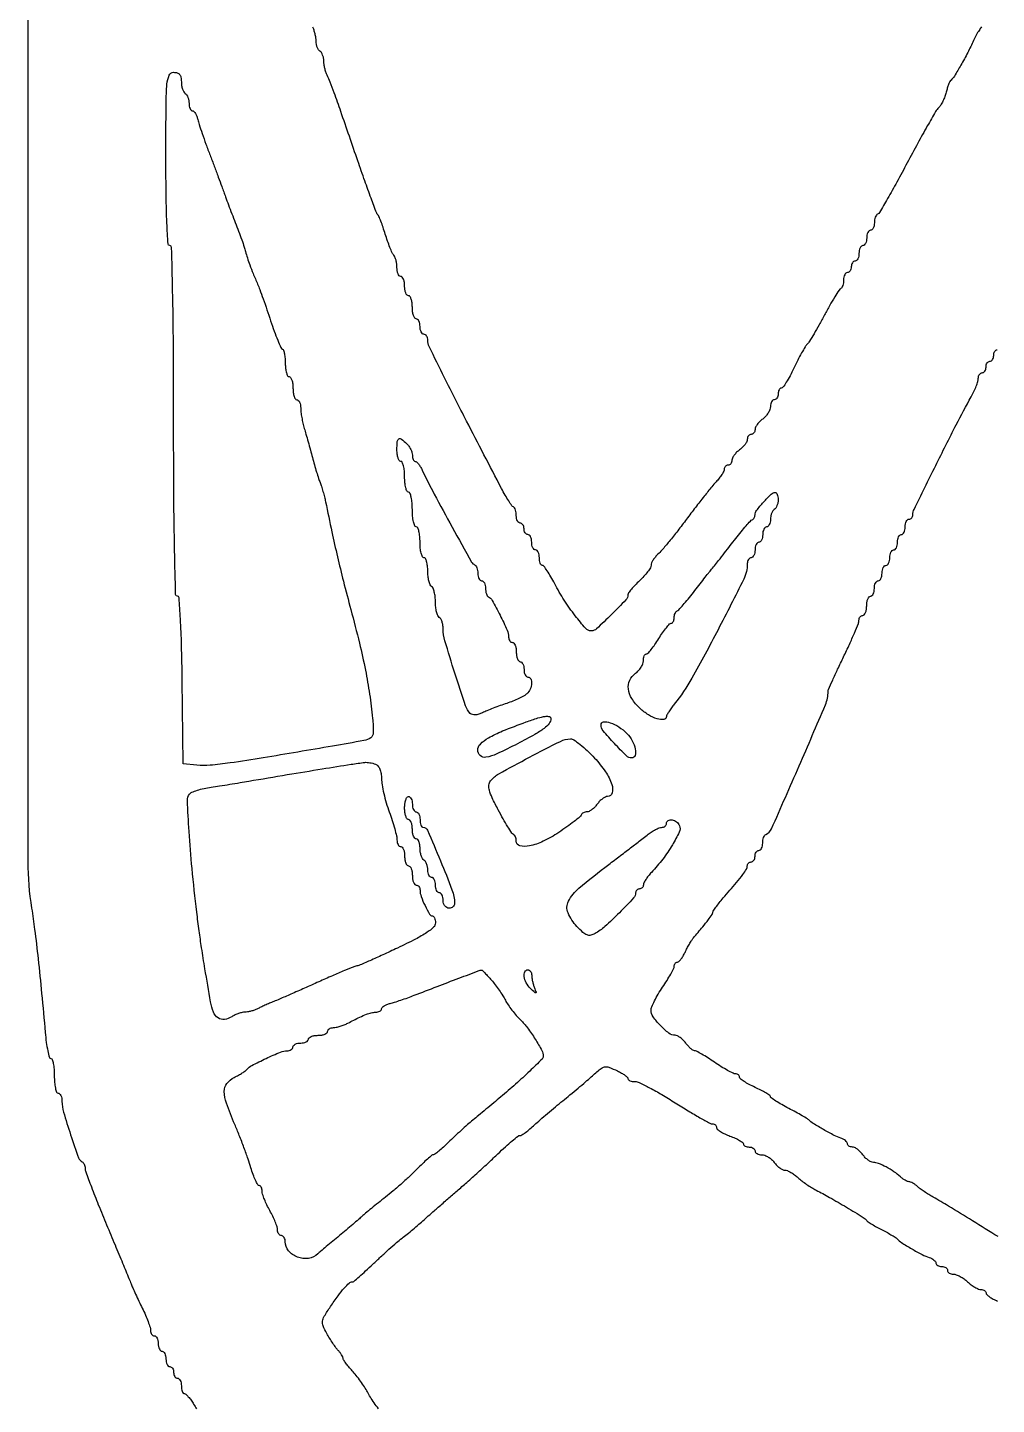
# Model space of a CAD drawing. Extents: x 57 to 443, y 375 to 2700.
# Drawn here: x 57.1 to 308.7, y 643.2 to 1000.6 of the extents above; entities that cross this region are included whole.
import ezdxf

# ---------------------------------------------------------------- set-up
doc = ezdxf.new("R2010")
doc.units = 0

msp = doc.modelspace()

# ---------------------------------------------------------------- linework, layer by layer
for points in [[(57.051506, 2308.440691, 0.000008), (57.077585, 1547.715496, 0.000005), (57.123212, 784.070736, 0.04049), (58.103163, 772, -0.009303), (58.906325, 766.435137, -0.00385), (59.794355, 758.881894, -0.003417), (60.719334, 749.889105, -0.002396), (61.643226, 739.75, 0.012241), (61.930484, 737.16238, 0.019836), (62.315195, 734.982813, 0.014674), (62.737455, 733.284702, 0.336316), (63.112847, 733, -0.323974), (63.458835, 732.749527, -0.030742), (63.739399, 731.678125, -0.030114), (63.935952, 730.224916, -0.018559), (64, 728.5, 0.020945), (64.072283, 726.775243, 0.033738), (64.29375, 725.321875, 0.036969), (64.611488, 724.267028, 0.31052), (65, 724, -0.200167), (65.382096, 723.84065, -0.085102), (65.70625, 723.377623, -0.06513), (65.926473, 722.69227, -0.045239), (66, 721.881271, 0.071463), (66.406148, 719.05411, 0.009237), (68.238283, 713.210903, 0.00499), (70.326289, 707.160292, 0.205642), (71.24806, 706.166667, -0.123835), (71.53612, 705.941397, -0.059728), (71.779118, 705.537284, -0.053838), (71.944167, 705.029896, -0.051777), (72, 704.492174, 0.088728), (72.167634, 703.554955, 0.0024), (73.639319, 699.630612, 0.004915), (75.442281, 695.028813, 0.00334), (77.580659, 689.825507, -0.000356), (79.774913, 684.57558, -0.000481), (81.750345, 679.826868, -0.000322), (83.402365, 675.837534, -0.005316), (83.938664, 674.5, 0.011887), (84.376418, 673.448459, 0.003251), (85.116876, 671.811303, 0.003285), (85.980936, 669.965502, 0.003417), (86.858005, 668.155499, -0.011704), (87.678073, 666.389119, -0.013663), (88.370789, 664.67433, -0.012676), (88.877275, 663.201631, -0.076623), (89, 662.405499, 0.069431), (89.074955, 661.868319, 0.085487), (89.29375, 661.412865, 0.100023), (89.618662, 661.108342, 0.139299), (90, 661, -0.191087), (90.381882, 660.848523, -0.088204), (90.70625, 660.4125, -0.068025), (90.926307, 659.765418, -0.048028), (91, 659, 0.048028), (91.073693, 658.234582, 0.068025), (91.29375, 657.5875, 0.088204), (91.618118, 657.151477, 0.191087), (92, 657, -0.191087), (92.381882, 656.848523, -0.088204), (92.70625, 656.4125, -0.068025), (92.926307, 655.765418, -0.048028), (93, 655, 0.048028), (93.073693, 654.234582, 0.068025), (93.29375, 653.5875, 0.088204), (93.618118, 653.151477, 0.191087), (94, 653, -0.148195), (94.381354, 652.884432, -0.098894), (94.70625, 652.559375, -0.082425), (94.925306, 652.073457, -0.064853), (95, 651.5, 0.064853), (95.074694, 650.926543, 0.082425), (95.29375, 650.440625, 0.098894), (95.618646, 650.115568, 0.148195), (96, 650, -0.191087), (96.381882, 649.848523, -0.088204), (96.70625, 649.4125, -0.068025), (96.926307, 648.765418, -0.048028), (97, 648, 0.037366), (97.057318, 647.234081, 0.056151), (97.230415, 646.5875, 0.0737), (97.483924, 646.145656, 0.229603), (97.784392, 646, -0.189059), (98.182309, 645.843963, -0.025852), (98.816454, 645.192187, -0.02675), (99.515719, 644.3032, -0.019661), (100.196305, 643.25, 0.011109), (100.952865, 642.034113, 0.007037)], [(304.850648, 1000.811897, 0.019999), (304.19523, 999.898438, 0.02311), (303.475172, 998.68672, 0.015777), (302.766186, 997.25, -0.012494), (301.239808, 994.105037, -0.01067), (299.479075, 990.86804, -0.00801), (297.799085, 988.03683, -0.08048), (296.903972, 987, 0.107529), (296.634316, 986.651513, 0.017349), (296.290482, 985.859604, 0.018472), (295.947121, 984.882689, 0.015297), (295.652471, 983.819927, -0.029894), (295.305572, 982.697043, -0.024217), (294.805408, 981.539397, -0.024853), (294.237603, 980.514573, -0.056334), (293.689307, 979.819927, 0.062901), (292.914837, 978.811884, 0.002917), (290.753701, 975.068979, 0.004797), (288.251213, 970.576208, 0.003421), (285.532087, 965.5, -0.003745), (282.845961, 960.49319, -0.005822), (280.447482, 956.220833, -0.002057), (278.330976, 952.586138, -0.167061), (277.841279, 952.166667, 0.15456), (277.518265, 951.903347, 0.055647), (277.247126, 951.368229, 0.048603), (277.062125, 950.674689, 0.04091), (277, 949.916667, -0.050201), (276.926177, 949.183242, -0.070178), (276.70625, 948.563021, -0.090315), (276.38175, 948.145793, -0.184457), (276, 948, 0.191087), (275.618118, 947.848523, 0.088204), (275.29375, 947.4125, 0.068025), (275.073693, 946.765418, 0.048028), (275, 946, -0.048028), (274.926307, 945.234582, -0.068025), (274.70625, 944.5875, -0.088204), (274.381882, 944.151477, -0.191087), (274, 944, 0.191087), (273.618118, 943.848523, 0.088204), (273.29375, 943.4125, 0.068025), (273.073693, 942.765418, 0.048028), (273, 942, -0.048028), (272.926307, 941.234582, -0.068025), (272.70625, 940.5875, -0.088204), (272.381882, 940.151477, -0.191087), (272, 940, 0.148195), (271.618646, 939.884432, 0.098894), (271.29375, 939.559375, 0.082425), (271.074694, 939.073457, 0.064853), (271, 938.5, -0.064853), (270.925306, 937.926543, -0.082425), (270.70625, 937.440625, -0.098894), (270.381354, 937.115568, -0.148195), (270, 937, 0.184457), (269.61825, 936.854207, 0.090315), (269.29375, 936.436979, 0.070178), (269.073823, 935.816758, 0.050201), (269, 935.083333, -0.03682), (268.944099, 934.325248, -0.044507), (268.777207, 933.631771, -0.050404), (268.533235, 933.093919, -0.158852), (268.241556, 932.833333, 0.147293), (267.81942, 932.473007, 0.005513), (266.69886, 930.688542, 0.009556), (265.423484, 928.514732, 0.006532), (264.054874, 926, -0.005501), (262.664306, 923.432326, -0.006981), (261.321331, 921.093883, -0.005608), (260.149212, 919.16696, -0.05573), (259.563318, 918.425986, 0.059423), (259.015216, 917.722219, 0.008603), (258.101199, 916.147018, 0.009647), (257.083902, 914.236452, 0.008122), (256.079063, 912.175986, -0.012286), (255.091271, 910.192566, -0.018514), (254.125738, 908.520446, -0.013675), (253.261205, 907.223721, -0.243503), (252.829063, 907, 0.175601), (252.51269, 906.885354, 0.092907), (252.243537, 906.559375, 0.073101), (252.061359, 906.073871, 0.053309), (252, 905.5, -0.064853), (251.925306, 904.926543, -0.082425), (251.70625, 904.440625, -0.098894), (251.381354, 904.115568, -0.148195), (251, 904, 0.173062), (250.618433, 903.863853, 0.093597), (250.29375, 903.477348, 0.073949), (250.074067, 902.901422, 0.054248), (250, 902.220759, -0.091287), (249.855253, 901.434551, -0.047927), (249.4125, 900.540724, -0.045499), (248.765149, 899.683198, -0.052224), (248, 899, 0.038332), (247.234732, 898.353917, 0.039803), (246.5875, 897.606151, 0.043072), (246.139145, 896.871239, 0.115942), (246, 896.279241, -0.07663), (245.924656, 895.790518, -0.089631), (245.70625, 895.375777, -0.10076), (245.381366, 895.098521, -0.127083), (245, 895, 0.127083), (244.618634, 894.901479, 0.10076), (244.29375, 894.624223, 0.089631), (244.075344, 894.209482, 0.07663), (244, 893.720759, -0.115942), (243.860855, 893.128761, -0.043072), (243.4125, 892.393849, -0.039803), (242.765268, 891.646083, -0.038332), (242, 891, 0.038332), (241.234732, 890.353917, 0.039803), (240.5875, 889.606151, 0.043072), (240.139145, 888.871239, 0.115942), (240, 888.279241, -0.07663), (239.924656, 887.790518, -0.089631), (239.70625, 887.375777, -0.10076), (239.381366, 887.098521, -0.127083), (239, 887, 0.103303), (238.618421, 886.920313, 0.09885), (238.29375, 886.693967, 0.096885), (238.076187, 886.355848, 0.094931), (238, 885.958187, -0.1177), (237.870955, 885.417584, -0.025188), (237.388919, 884.573751, -0.02501), (236.716059, 883.63002, -0.02155), (235.919723, 882.708187, 0.017893), (234.780863, 881.409172, 0.00336), (232.799609, 878.94553, 0.003591), (230.52354, 876.033296, 0.003281), (228.219297, 873, -0.004579), (225.935598, 870.009898, -0.005425), (223.721442, 867.228044, -0.004757), (221.806981, 864.920764, -0.034154), (220.799574, 863.882705, 0.03421), (220.110928, 863.172945, 0.03464), (219.528625, 862.378738, 0.036834), (219.123462, 861.618708, 0.10441), (219, 861.033914, -0.136232), (218.820744, 860.388219, -0.024469), (218.11875, 859.34096, -0.024812), (217.148571, 858.163228, -0.020192), (216, 857, 0.013397), (214.850949, 855.867483, 0.018236), (213.88125, 854.782578, 0.015263), (213.149715, 853.844648, 0.159294), (213, 853.386642, -0.192845), (212.458415, 852.034663, -0.00788), (208.705964, 848.224634, -0.007982), (204.838358, 844.53917, -0.188518), (203.459157, 844, -0.213905), (202.0196, 844.645387, -0.017224), (199.299955, 847.917638, -0.022541), (196.4512, 851.959799, -0.022404), (193.971733, 856.25, 0.011643), (192.971402, 858.070165, 0.017484), (192.00768, 859.604687, 0.012522), (191.152949, 860.799967, 0.235455), (190.751717, 861, -0.236324), (190.463553, 861.144257, -0.07087), (190.220817, 861.5875, -0.054182), (190.054864, 862.23401, -0.035767), (190, 863, 0.048028), (189.926307, 863.765418, 0.068025), (189.70625, 864.4125, 0.088204), (189.381882, 864.848523, 0.191087), (189, 865, -0.191087), (188.618118, 865.151477, -0.088204), (188.29375, 865.5875, -0.068025), (188.073693, 866.234582, -0.048028), (188, 867, 0.048028), (187.926307, 867.765418, 0.068025), (187.70625, 868.4125, 0.088204), (187.381882, 868.848523, 0.191087), (187, 869, -0.148195), (186.618646, 869.115568, -0.098894), (186.29375, 869.440625, -0.082425), (186.074694, 869.926543, -0.064853), (186, 870.5, 0.064853), (185.925306, 871.073457, 0.082425), (185.70625, 871.559375, 0.098894), (185.381354, 871.884432, 0.148195), (185, 872, -0.184457), (184.61825, 872.145793, -0.090315), (184.29375, 872.563021, -0.070178), (184.073823, 873.183242, -0.050201), (184, 873.916667, 0.036404), (183.944732, 874.674758, 0.044078), (183.779688, 875.368229, 0.049842), (183.538485, 875.906393, 0.15923), (183.25, 876.166667, -0.136903), (182.850239, 876.496832, -0.009474), (182.029681, 877.723958, -0.012919), (181.10414, 879.251962, -0.009331), (180.148915, 881, -0.00106), (171.072472, 898.46253, -0.003791), (165.377139, 909.684759, -0.002111), (161.383392, 917.789807, -0.11389), (161, 919.451135, 0.062711), (160.92543, 920.043351, 0.080872), (160.70625, 920.545021, 0.098153), (160.381374, 920.880744, 0.152705), (160, 921, -0.191087), (159.618118, 921.151477, -0.088204), (159.29375, 921.5875, -0.068025), (159.073693, 922.234582, -0.048028), (159, 923, 0.048028), (158.926307, 923.765418, 0.068025), (158.70625, 924.4125, 0.088204), (158.381882, 924.848523, 0.191087), (158, 925, -0.254951), (157.615738, 925.209557, -0.06271), (157.29375, 925.88125, -0.048861), (157.072766, 926.850749, -0.031626), (157, 928, 0.031626), (156.927234, 929.149251, 0.048861), (156.70625, 930.11875, 0.06271), (156.384262, 930.790443, 0.254951), (156, 931, -0.226478), (155.617064, 931.182831, -0.074992), (155.29375, 931.734375, -0.057076), (155.073116, 932.542644, -0.038131), (155, 933.5, 0.038131), (154.926884, 934.457356, 0.057076), (154.70625, 935.265625, 0.074992), (154.382936, 935.817169, 0.226478), (154, 936, -0.213207), (153.61753, 936.170857, -0.080277), (153.29375, 936.675625, -0.061077), (153.073312, 937.419414, -0.041555), (153, 938.3, 0.032005), (152.939112, 939.25024, 0.030245), (152.757327, 940.203438, 0.031643), (152.491706, 941.026465, 0.085284), (152.17388, 941.55, -0.07218), (151.775015, 942.170028, -0.010651), (151.184487, 943.542813, -0.011826), (150.555469, 945.207444, -0.00992), (149.965817, 947, 0.007312), (149.396983, 948.760147, 0.010028), (148.830625, 950.325, 0.007104), (148.315387, 951.609315, 0.10789), (148.041936, 952, -0.116982), (147.735262, 952.455344, -0.001065), (146.291273, 956.31875, -0.003562), (144.667305, 960.789416, -0.002285), (142.84325, 966, 0.000233), (138.424507, 978.790635, 0.002837), (136.69954, 983.686151, 0.00734), (135.673329, 986.419752, 0.022204), (134.865956, 988.236431, -0.036134), (134.534016, 989.043117, -0.021925), (134.254375, 990.036935, -0.021914), (134.062556, 991.052802, -0.035716), (134, 991.927414, 0.046572), (133.925928, 992.720919, 0.046179), (133.70625, 993.489364, 0.050144), (133.383579, 994.123104, 0.111983), (133, 994.5, -0.111983), (132.616421, 994.876896, -0.050144), (132.29375, 995.510636, -0.046179), (132.074072, 996.279081, -0.046572), (132, 997.072586, 0.036181), (131.936629, 997.947198, 0.022174), (131.742309, 998.963065, 0.022182), (131.459015, 999.956855, 0.036452), (131.122756, 1000.763569, -0.031928)], [(309.137599, 686.736596, 0.000671), (302.490726, 690.857367, 0.002351), (296.259819, 694.668313, 0.008572), (292.253444, 697, -0.011999), (291.127099, 697.665901, -0.009955), (289.960579, 698.426563, -0.010085), (288.919314, 699.166657, -0.026569), (288.214258, 699.75, 0.028402), (287.631717, 700.228395, 0.029217), (287.00401, 700.632812, 0.030543), (286.421137, 700.916429, 0.098262), (286, 701, -0.098189), (285.578686, 701.083542, -0.030471), (284.995114, 701.367188, -0.029155), (284.366442, 701.771605, -0.028334), (283.78276, 702.25, 0.036522), (282.093004, 703.589349, 0.027075), (280.052029, 704.821334, 0.026482), (278.083717, 705.738358, 0.096054), (276.734328, 706, -0.115125), (276.137006, 706.139381, -0.043286), (275.397835, 706.5875, -0.04001), (274.647092, 707.234739, -0.03872), (274, 708, 0.038332), (273.353917, 708.765268, 0.039803), (272.606151, 709.4125, 0.043072), (271.871239, 709.860855, 0.115942), (271.279241, 710, -0.067289), (270.790254, 710.066106, -0.084097), (270.375777, 710.25949, -0.099567), (270.098599, 710.546504, -0.143341), (270, 710.883369, 0.161118), (269.874766, 711.261919, 0.061039), (269.485937, 711.670274, 0.052305), (268.919615, 712.044108, 0.042985), (268.25, 712.321721, -0.042996), (266.551931, 713.025763, -0.009778), (263.813272, 714.516696, -0.008518), (261.13886, 716.102158, -0.064367), (260, 717.02447, 0.069117), (259.616917, 717.328759, 0.003588), (258.251563, 718.12156, 0.005631), (256.605998, 719.036923, 0.004056), (254.75, 720.022753, -0.009287), (252.929581, 721.01424, -0.014257), (251.395313, 721.946087, -0.008634), (250.171054, 722.76862, -0.24523), (250, 723.096409, 0.249864), (249.833471, 723.408842, 0.012579), (248.825, 724.049899, 0.017711), (247.532866, 724.765322, 0.011653), (246, 725.5, -0.016465), (244.467552, 726.252694, -0.023993), (243.175, 727.023034, -0.021267), (242.205296, 727.727044, -0.228955), (242, 728.151874, 0.125329), (241.91763, 728.475328, 0.10078), (241.685739, 728.750863, 0.090213), (241.338867, 728.936049, 0.077766), (240.930175, 729, -0.115305), (240.294289, 729.148618, -0.011386), (238.893759, 729.88125, -0.01389), (237.248043, 730.851071, -0.010587), (235.5, 732, 0.008434), (233.767911, 733.149153, 0.011603), (232.171089, 734.11875, 0.008402), (230.816469, 734.868827, 0.122835), (230.290584, 735, -0.147724), (229.870702, 735.126821, -0.032792), (229.267485, 735.5875, -0.031353), (228.614186, 736.23438, -0.025787), (228, 737, 0.039628), (227.350538, 737.765245, 0.040482), (226.592798, 738.4125, 0.043766), (225.843602, 738.860091, 0.113243), (225.233786, 739, -0.166285), (223.615911, 739.553359, -0.037282), (221.42008, 741.53289, -0.037642), (219.536107, 743.827797, -0.154238), (219, 745.52437, -0.098906), (219.176735, 746.409079, -0.017736), (219.88125, 747.946014, -0.018534), (220.85148, 749.712171, -0.01581), (222, 751.5, 0.010587), (223.148929, 753.248043, 0.01389), (224.11875, 754.893759, 0.011386), (224.851382, 756.294289, 0.115305), (225, 756.930175, -0.076936), (225.063264, 757.338886, -0.08979), (225.246599, 757.685739, -0.100767), (225.519332, 757.917613, -0.126606), (225.839485, 758, 0.191973), (226.236749, 758.158364, 0.036444), (226.772006, 758.745417, 0.034191), (227.33101, 759.565908, 0.025552), (227.835174, 760.537591, -0.013305), (228.352844, 761.598031, -0.011413), (228.952205, 762.68591, -0.011562), (229.542121, 763.649138, -0.032051), (230.014226, 764.287591, 0.002866), (232.417507, 767.169622, 0.010489), (233.891211, 769.036063, 0.011114), (234.832899, 770.340861, 0.145048), (235.015973, 770.90301, -0.144209), (235.134478, 771.268931, -0.008129), (235.830375, 772.252213, -0.011936), (236.717412, 773.404581, -0.008429), (237.765973, 774.657715, 0.002493), (241.19232, 778.655145, 0.015635), (242.867694, 780.759576, 0.029091), (243.757738, 782.109411, 0.13195), (244, 783.011431, -0.100219), (244.076384, 783.38869, -0.098215), (244.29375, 783.709608, -0.097662), (244.618345, 783.924573, -0.09787), (245, 784, 0.148195), (245.381354, 784.115568, 0.098894), (245.70625, 784.440625, 0.082425), (245.925306, 784.926543, 0.064853), (246, 785.5, -0.064853), (246.074694, 786.073457, -0.082425), (246.29375, 786.559375, -0.098894), (246.618646, 786.884432, -0.148195), (247, 787, 0.184457), (247.38175, 787.145793, 0.090315), (247.70625, 787.563021, 0.070178), (247.926177, 788.183242, 0.050201), (248, 788.916667, -0.039039), (248.059278, 789.674718, -0.046757), (248.236008, 790.368229, -0.053314), (248.494734, 790.904524, -0.156637), (248.803431, 791.166667, 0.192561), (250.292838, 792.621744, 0.001381), (257.45644, 808.93261, 0.002307), (264.279139, 824.783763, 0.1008), (265, 828.323143, -0.103896), (265.100662, 828.80235, -0.001843), (266.175, 831.222466, -0.004537), (267.46708, 834.035724, -0.003), (269, 837.24493, 0.005543), (270.532324, 840.495293, 0.007739), (271.825, 843.437478, 0.005007), (272.842566, 845.923723, 0.0949), (273, 846.745725, -0.078228), (273.075427, 847.224868, -0.090445), (273.29375, 847.631557, -0.100781), (273.618622, 847.90344, -0.124627), (274, 848, 0.226478), (274.382936, 848.182831, 0.074992), (274.70625, 848.734375, 0.057076), (274.926884, 849.542644, 0.038131), (275, 850.5, -0.038131), (275.073116, 851.457356, -0.057076), (275.29375, 852.265625, -0.074992), (275.617064, 852.817169, -0.226478), (276, 853, 0.191087), (276.381882, 853.151477, 0.088204), (276.70625, 853.5875, 0.068025), (276.926307, 854.234582, 0.048028), (277, 855, -0.048028), (277.073693, 855.765418, -0.068025), (277.29375, 856.4125, -0.088204), (277.618118, 856.848523, -0.191087), (278, 857, 0.191087), (278.381882, 857.151477, 0.088204), (278.70625, 857.5875, 0.068025), (278.926307, 858.234582, 0.048028), (279, 859, -0.048028), (279.073693, 859.765418, -0.068025), (279.29375, 860.4125, -0.088204), (279.618118, 860.848523, -0.191087), (280, 861, 0.191087), (280.381882, 861.151477, 0.088204), (280.70625, 861.5875, 0.068025), (280.926307, 862.234582, 0.048028), (281, 863, -0.048028), (281.073693, 863.765418, -0.068025), (281.29375, 864.4125, -0.088204), (281.618118, 864.848523, -0.191087), (282, 865, 0.191087), (282.381882, 865.151477, 0.088204), (282.70625, 865.5875, 0.068025), (282.926307, 866.234582, 0.048028), (283, 867, -0.048028), (283.073693, 867.765418, -0.068025), (283.29375, 868.4125, -0.088204), (283.618118, 868.848523, -0.191087), (284, 869, 0.191087), (284.381882, 869.151477, 0.088204), (284.70625, 869.5875, 0.068025), (284.926307, 870.234582, 0.048028), (285, 871, -0.048028), (285.073693, 871.765418, -0.068025), (285.29375, 872.4125, -0.088204), (285.618118, 872.848523, -0.191087), (286, 873, 0.113808), (286.38146, 873.087965, 0.100306), (286.70625, 873.336528, 0.093892), (286.924195, 873.708164, 0.086001), (287, 874.145628, -0.114635), (287.324235, 875.541251, -0.000749), (292.930078, 886.911758, -0.00335), (298.258991, 897.500786, -0.009527), (302.160547, 904.780416, 0.017219), (302.864657, 906.144134, 0.01818), (303.459661, 907.528901, 0.018125), (303.88397, 908.754763, 0.074381), (304, 909.530416, -0.06626), (304.074775, 910.092197, -0.083403), (304.29375, 910.56831, -0.099304), (304.618654, 910.886745, -0.145357), (305, 911, 0.148195), (305.381354, 911.115568, 0.098894), (305.70625, 911.440625, 0.082425), (305.925306, 911.926543, 0.064853), (306, 912.5, -0.064853), (306.074694, 913.073457, -0.082425), (306.29375, 913.559375, -0.098894), (306.618646, 913.884432, -0.148195), (307, 914, 0.148195), (307.381354, 914.115568, 0.098894), (307.70625, 914.440625, 0.082425), (307.925306, 914.926543, 0.064853), (308, 915.5, -0.056395), (308.064921, 916.073759, -0.075828), (308.257031, 916.559375, -0.095027), (308.54119, 916.884962, -0.167478), (308.875, 917, 0.234476)], [(148.194704, 642.065995, -0.010395), (147.10563, 643.572058, -0.010427), (146.092272, 645.103904, -0.018549), (145.332409, 646.411287, 0.021294), (144.566557, 647.712492, 0.012033), (143.534981, 649.224817, 0.011996), (142.419309, 650.702587, 0.019254), (141.390915, 651.901069, -0.012345), (140.475177, 652.938902, -0.016641), (139.702331, 653.924463, -0.013707), (139.117989, 654.770723, -0.145236), (139, 655.168353, 0.111677), (138.920465, 655.520007, 0.026854), (138.632812, 656.04836, 0.026252), (138.228465, 656.633418, 0.023385), (137.75, 657.196886, -0.029967), (137.154464, 657.917217, -0.009879), (136.365789, 659.042834, -0.009799), (135.538302, 660.328688, -0.010954), (134.793112, 661.599624, -0.02699), (133.830979, 663.56905, -0.134532), (133.669342, 664.777111, -0.102879), (134.122201, 666.059426, -0.012577), (135.73749, 668.58131, -0.009527), (137.71755, 671.391056, -0.022733), (139.319142, 673.378122, -0.02615), (140.602251, 674.68521, -0.187752), (141.411012, 675, 0.175575), (141.767774, 675.129261, 0.003808), (143.202653, 676.344797, 0.008251), (144.865232, 677.823547, 0.005419), (146.732441, 679.578033, -0.005112), (148.764784, 681.490031, -0.004465), (150.928957, 683.449284, -0.004493), (152.916945, 685.185256, -0.013288), (154.323583, 686.328033, 0.006757), (155.612496, 687.347514, 0.003706), (157.164808, 688.629039, 0.003693), (158.721726, 689.953587, 0.005888), (160.030804, 691.111248, -0.003353), (161.520421, 692.442086, -0.001086), (163.741805, 694.391512, -0.001083), (166.220812, 696.548061, -0.001217), (168.614638, 698.611248, 0.004384), (171.153909, 700.827977, 0.002761), (174.08249, 703.459242, 0.002772), (176.934326, 706.079158, 0.005083), (179.224072, 708.25, -0.00785), (181.165152, 710.069997, -0.011486), (182.934326, 711.604687, -0.007055), (184.45009, 712.824078, -0.167375), (184.9609, 713, 0.14368), (185.434474, 713.138954, 0.014589), (186.412167, 713.807812, 0.017304), (187.548716, 714.696774, 0.012958), (188.739236, 715.75, -0.007445), (190.177198, 717.050671, -0.003332), (192.105016, 718.720313, -0.003298), (194.167128, 720.458952, -0.004472), (196.053608, 722, 0.003275), (197.946653, 723.538871, 0.002396), (200.028824, 725.271077, 0.002421), (201.985545, 726.931073, 0.005355), (203.458616, 728.220687, -0.010114), (205.822897, 730.25109, -0.11784), (206.909459, 730.782332, -0.146469), (208.026913, 730.70317, -0.018298), (210.292833, 729.75, -0.021283), (211.32426, 729.216517, -0.02945), (212.196041, 728.646875, -0.029465), (212.832551, 728.114466, -0.203987), (212.992198, 727.75, 0.218941), (213.12787, 727.462919, 0.076611), (213.527769, 727.220312, 0.058537), (214.112966, 727.054918, 0.039647), (214.804464, 727, -0.112446), (215.913433, 726.747409, -0.008914), (218.625381, 725.384375, -0.011735), (221.82594, 723.606597, -0.008717), (225.277916, 721.5, 0.004991), (228.674124, 719.392535, 0.007349), (231.701937, 717.615625, 0.00384), (234.286348, 716.175683, 0.12582), (234.973452, 716, -0.089926), (235.365372, 715.928938, -0.095329), (235.698452, 715.725264, -0.099766), (235.921305, 715.421544, -0.108964), (236, 715.064728, 0.223653), (236.206288, 714.626618, 0.032342), (237.028125, 714.032417, 0.031492), (238.15938, 713.416785, 0.022114), (239.5, 712.86384, -0.018895), (240.840856, 712.320867, -0.027614), (241.971875, 711.735259, -0.026408), (242.808181, 711.180403, -0.237366), (243, 710.799112, 0.181234), (243.114313, 710.494097, 0.09129), (243.440625, 710.234739, 0.071236), (243.926055, 710.059046, 0.051303), (244.5, 710, -0.064853), (245.073457, 709.925306, -0.082425), (245.559375, 709.70625, -0.098894), (245.884432, 709.381354, -0.148195), (246, 709, 0.173062), (246.136147, 708.618433, 0.093597), (246.522652, 708.29375, 0.073949), (247.098578, 708.074067, 0.054248), (247.779241, 708, -0.091287), (248.565449, 707.855253, -0.047927), (249.459276, 707.4125, -0.045499), (250.316802, 706.765149, -0.052224), (251, 706, 0.039525), (251.649192, 705.234753, 0.040429), (252.406132, 704.5875, 0.043713), (253.154182, 704.13985, 0.113455), (253.762573, 704, -0.098749), (254.41045, 703.870785, -0.030886), (255.304123, 703.433044, -0.029513), (256.265109, 702.808598, -0.028704), (257.155307, 702.069937, 0.022972), (258.138879, 701.234587, 0.013245), (259.392904, 700.317058, 0.013217), (260.70342, 699.460802, 0.021515), (261.863493, 698.812992, -0.012453), (265.369377, 696.937736, -0.005997), (269.771502, 694.369886, -0.002603), (274.128146, 691.727113, -0.092988), (275, 690.937545, 0.084841), (275.371285, 690.590214, 0.008877), (276.38125, 689.949893, 0.010801), (277.623128, 689.229426, 0.008455), (279, 688.5, -0.007456), (280.3769, 687.77408, -0.009601), (281.61875, 687.064211, -0.007696), (282.632749, 686.437091, -0.078982), (283, 686.110468, 0.080582), (284.034062, 685.196671, 0.009249), (286.699855, 683.582654, 0.01138), (289.44552, 682.071389, 0.043353), (291.25, 681.321721, -0.042985), (291.919615, 681.044108, -0.052305), (292.485937, 680.670274, -0.061039), (292.874766, 680.261919, -0.161118), (293, 679.883369, 0.166062), (293.115096, 679.54638, 0.095369), (293.440625, 679.25949, 0.076307), (293.926261, 679.065572, 0.056959), (294.5, 679, -0.064853), (295.073457, 678.925306, -0.082425), (295.559375, 678.70625, -0.098894), (295.884432, 678.381354, -0.148195), (296, 678, 0.152058), (296.118726, 677.618629, 0.098266), (296.452908, 677.29375, 0.081094), (296.952305, 677.074587, 0.063011), (297.541813, 677, -0.091681), (298.282083, 676.863113, -0.032799), (299.261326, 676.4125, -0.031223), (300.29515, 675.76539, -0.032092), (301.230375, 675, 0.027562), (302.148584, 674.234554, 0.028874), (303.131751, 673.5875, 0.030131), (304.04033, 673.132703, 0.101307), (304.688561, 673, -0.065194), (305.18992, 672.93435, -0.082665), (305.614765, 672.741888, -0.098999), (305.898952, 672.456406, -0.147499), (306, 672.12132, 0.208074), (306.180943, 671.70534, 0.033695), (306.88125, 671.135727, 0.032352), (307.851056, 670.540069, 0.023358), (309, 670, -0.023358)]]:
    msp.add_lwpolyline(points, format="xyb")
for points in [[(97, 986.559017, 0.037634), (97.073842, 985.57934, 0.041396), (97.29375, 984.653525, 0.045439), (97.615492, 983.906663, 0.130646), (98, 983.5, -0.111412), (98.383556, 983.123976, -0.050262), (98.70625, 982.49335, -0.046318), (98.925923, 981.729296, -0.046881), (99, 980.940983, 0.043568), (99.064869, 980.197944, 0.063324), (99.259505, 979.570164, 0.083021), (99.545734, 979.145237, 0.205927), (99.883423, 979, -0.200161), (100.257844, 978.843855, -0.057283), (100.654616, 978.339062, -0.047931), (101.011451, 977.61139, -0.035236), (101.26821, 976.75, 0.023989), (101.618618, 975.47003, 0.004219), (102.411989, 973.104688, 0.004565), (103.391906, 970.344962, 0.004089), (104.457883, 967.5, -0.001209), (105.549575, 964.636712, -0.00128), (106.606775, 961.821875, -0.00122), (107.505463, 959.392252, -0.005848), (107.998184, 958, 0.006182), (108.466107, 956.680626, 0.001706), (109.234188, 954.61875, 0.001723), (110.120281, 952.289059, 0.001802), (111.009444, 950, -0.004053), (111.872699, 947.747652, -0.004315), (112.681041, 945.528125, -0.00411), (113.34418, 943.607232, -0.019911), (113.667823, 942.5, 0.016069), (114.14296, 940.82687, 0.01144), (114.777656, 938.984165, 0.009123), (115.636882, 936.787375, 0.004382), (116.814852, 934, -0.013634), (117.375229, 932.602442, -0.003019), (118.25478, 930.178125, -0.003136), (119.236973, 927.363283, -0.003017), (120.196708, 924.5, 0.007727), (121.132338, 921.793503, 0.011503), (122.04155, 919.458333, 0.006708), (122.867731, 917.545527, 0.185173), (123.24806, 917.166667, -0.213477), (123.540844, 916.8414, -0.028597), (123.779118, 915.927604, -0.028929), (123.945178, 914.749645, -0.020555), (124, 913.416667, 0.027697), (124.072573, 912.10753, 0.043521), (124.29375, 911.003646, 0.053908), (124.614548, 910.228607, 0.274241), (125, 910, -0.254951), (125.384262, 909.790443, -0.06271), (125.70625, 909.11875, -0.048861), (125.927234, 908.149251, -0.031626), (126, 907, 0.031626), (126.072766, 905.850749, 0.048861), (126.29375, 904.88125, 0.06271), (126.615738, 904.209557, 0.254951), (127, 904, -0.204612), (127.382214, 903.836754, -0.083503), (127.70625, 903.359918, -0.063734), (127.926549, 902.655135, -0.043943), (128, 901.820998, 0.030744), (128.064671, 900.770227, 0.013201), (128.273845, 899.379972, 0.013004), (128.575244, 897.90633, 0.016744), (128.932239, 896.570998, -0.003923), (129.372517, 895.078594, -0.001685), (129.93777, 893.080231, -0.001667), (130.525587, 890.947595, -0.002201), (131.046222, 889, 0.00523), (131.558138, 887.130471, 0.004927), (132.118969, 885.234375, 0.004904), (132.648935, 883.564086, 0.017016), (133.038658, 882.5, -0.018733), (133.39282, 881.522632, -0.008252), (133.790927, 880.20625, -0.008154), (134.167678, 878.794943, -0.010847), (134.461155, 877.5, 0.00267), (136.098507, 869.684548, 0.004669), (137.549529, 863.231857, 0.004777), (139.097086, 856.910263, 0.002963), (141.028893, 849.516556, -0.005404), (143.261822, 840.796486, -0.010661), (144.81212, 833.816302, -0.012554), (145.893011, 827.598767, -0.012296), (146.669061, 821.291674, -0.023045), (146.862521, 817.557105, -0.24752), (146.18572, 816.255858, -0.106441), (144.431763, 815.527049, -0.002927), (136.25, 814.07302, -0.000938), (118.288048, 811.023915, -0.006889), (109.680163, 809.700954, -0.014039), (104.473558, 809.122504, -0.045486), (101, 809.151477), (97.5, 809.5), (97.230498, 831.25, 0.003463), (97.055915, 840.286817, 0.007791), (96.769292, 847.135631, 0.002915), (96.42416, 852.58597, 0.394125), (95.980498, 853, -0.407005), (95.518919, 853.450327, -0.000782), (95.255387, 864.851252, -0.00386), (95.059483, 879.019128, -0.001527), (95, 898.5, 0.001488), (94.941068, 918.299251, 0.004005), (94.744505, 932.375, 0.000881), (94.479619, 943.532457, 0.406765), (94, 944, -0.397494), (93.538299, 944.435923, -0.003252), (93.261111, 949.875, -0.007936), (93.060906, 956.887134, -0.003168), (93, 966.5, -0.001341), (93.038825, 980.976318, -0.020826), (93.272222, 985.9375, -0.077538), (93.841717, 988.230649, -0.301849), (95, 989, -0.075243), (95.92932, 988.859354, -0.147038), (96.545164, 988.444877, -0.125037), (96.891489, 987.704714, -0.04725)], [(155.571429, 892.571429, -0.047729), (156.118196, 891.908967, -0.03757), (156.580357, 891.100893, -0.038733), (156.897163, 890.27675, -0.072518), (157, 889.571429, 0.045734), (157.055183, 888.969381, 0.065235), (157.220313, 888.459315, 0.084744), (157.463416, 888.113305, 0.19721), (157.75, 887.992198, -0.187145), (158.106637, 887.849582, -0.035591), (158.591744, 887.328042, -0.033594), (159.100648, 886.60132, -0.025328), (159.562322, 885.742198, 0.011448), (162.687138, 879.519122, 0.004314), (167.332072, 870.953168, 0.000862), (172.395494, 861.841824, 0.172259), (173.164238, 861.166667, -0.154873), (173.485165, 860.903511, -0.055313), (173.754495, 860.368229, -0.048336), (173.93829, 859.674694, -0.040637), (174, 858.916667, 0.050201), (174.073823, 858.183242, 0.070178), (174.29375, 857.563021, 0.090315), (174.61825, 857.145793, 0.184457), (175, 857, -0.184457), (175.38175, 856.854207, -0.090315), (175.70625, 856.436979, -0.070178), (175.926177, 855.816758, -0.050201), (176, 855.083333, 0.036404), (176.055268, 854.325242, 0.044078), (176.220313, 853.631771, 0.049842), (176.461515, 853.093607, 0.15923), (176.75, 852.833333, -0.163956), (177.75703, 851.907814, -0.00903), (179.780085, 848.063943, -0.011347), (181.616405, 844.2007, -0.105647), (182, 842.405499, 0.069431), (182.074955, 841.868319, 0.085487), (182.29375, 841.412865, 0.100023), (182.618662, 841.108342, 0.139299), (183, 841, -0.226478), (183.382936, 840.817169, -0.074992), (183.70625, 840.265625, -0.057076), (183.926884, 839.457356, -0.038131), (184, 838.5, 0.038131), (184.073116, 837.542644, 0.057076), (184.29375, 836.734375, 0.074992), (184.617064, 836.182831, 0.226478), (185, 836, -0.191087), (185.381882, 835.848523, -0.088204), (185.70625, 835.4125, -0.068025), (185.926307, 834.765418, -0.048028), (186, 834, 0.048028), (186.073693, 833.234582, 0.068025), (186.29375, 832.5875, 0.088204), (186.618118, 832.151477, 0.191087), (187, 832, -0.288322), (187.733307, 831.538804, -0.127115), (187.964769, 830.367438, -0.090442), (187.604636, 828.884118, -0.099382), (186.75, 827.678571, -0.062321), (186.012426, 827.139084, -0.015862), (184.692187, 826.459601, -0.015919), (183.123022, 825.774315, -0.015514), (181.5, 825.183899, 0.007102), (179.802172, 824.598418, 0.005855), (178.008127, 823.927256, 0.005918), (176.375719, 823.272348, 0.015678), (175.229794, 822.754106, -0.03828), (174.230172, 822.355362, -0.061361), (173.327832, 822.190733, -0.077775), (172.585036, 822.26327, -0.137745), (172.056769, 822.570206, -0.111466), (170.836996, 824.56569, -0.004074), (168.038423, 833.053296, -0.00543), (165.461228, 841.399677, -0.072284), (165, 844.573408, 0.039715), (164.926094, 845.502392, 0.042646), (164.70625, 846.385374, 0.046783), (164.38424, 847.101144, 0.125902), (164, 847.5, -0.158284), (163.61344, 847.955916, -0.036095), (163.29375, 848.929939, -0.033884), (163.073436, 850.159953, -0.02738), (163, 851.5, 0.02738), (162.926564, 852.840047, 0.033884), (162.70625, 854.070061, 0.036095), (162.38656, 855.044084, 0.158284), (162, 855.5, -0.159713), (161.613307, 855.95866, -0.035556), (161.29375, 856.947275, -0.033489), (161.073414, 858.196361, -0.026918), (161, 859.559017, 0.027497), (160.927436, 860.877484, 0.043243), (160.70625, 861.989211, 0.053437), (160.385522, 862.770364, 0.275259), (160, 863, -0.295869), (159.612873, 863.251055, -0.04382), (159.29375, 864.175, -0.037669), (159.07239, 865.467056, -0.023598), (159, 867, 0.023598), (158.92761, 868.532944, 0.037669), (158.70625, 869.825, 0.04382), (158.387127, 870.748945, 0.295869), (158, 871, -0.31052), (157.611488, 871.267028, -0.036969), (157.29375, 872.321875, -0.033738), (157.072283, 873.775243, -0.020945), (157, 875.5, 0.020945), (156.927717, 877.224757, 0.033738), (156.70625, 878.678125, 0.036969), (156.388512, 879.732972, 0.31052), (156, 880, -0.295869), (155.612873, 880.251055, -0.04382), (155.29375, 881.175, -0.037669), (155.07239, 882.467056, -0.023598), (155, 884, 0.023598), (154.92761, 885.532944, 0.037669), (154.70625, 886.825, 0.04382), (154.387127, 887.748945, 0.295869), (154, 888, -0.254951), (153.615738, 888.209557, -0.06271), (153.29375, 888.88125, -0.048861), (153.072766, 889.850749, -0.031626), (153, 891, -0.019941), (153.085479, 893.14247, -0.240083), (153.504777, 893.824829, -0.313677), (154.207505, 893.783063, -0.029539)], [(252, 878.059017, -0.046881), (251.925923, 877.270704, -0.046318), (251.70625, 876.50665, -0.050262), (251.383556, 875.876024, -0.111412), (251, 875.5, 0.111412), (250.616444, 875.123976, 0.050262), (250.29375, 874.49335, 0.046318), (250.074077, 873.729296, 0.046881), (250, 872.940983, -0.049547), (249.926216, 872.198222, -0.069539), (249.70625, 871.570164, -0.089706), (249.381787, 871.147465, -0.186414), (249, 871, 0.191087), (248.618118, 870.848523, 0.088204), (248.29375, 870.4125, 0.068025), (248.073693, 869.765418, 0.048028), (248, 869, -0.048028), (247.926307, 868.234582, -0.068025), (247.70625, 867.5875, -0.088204), (247.381882, 867.151477, -0.191087), (247, 867, 0.191087), (246.618118, 866.848523, 0.088204), (246.29375, 866.4125, 0.068025), (246.073693, 865.765418, 0.048028), (246, 865, -0.048028), (245.926307, 864.234582, -0.068025), (245.70625, 863.5875, -0.088204), (245.381882, 863.151477, -0.191087), (245, 863, 0.153165), (244.618623, 862.880367, 0.098072), (244.29375, 862.543545, 0.080714), (244.074557, 862.040256, 0.062498), (244, 861.446111, -0.115492), (243.053563, 857.403366, -0.00495), (236.388682, 844.277186, -0.008375), (229.569547, 831.689802, -0.04109), (225.038169, 825, 0.013213), (224.266979, 823.987813, 0.016875), (223.61372, 823.014063, 0.014872), (223.125845, 822.176445, 0.120527), (223.013414, 821.75, -0.375464), (222.333335, 820.999539, -0.104909), (220.620553, 821.15903, -0.063421), (218.307711, 822.215765, -0.049067), (216.105755, 823.90121, -0.062436), (214.014274, 826.411047, -0.112745), (213.112465, 828.916699, -0.141771), (213.478163, 831.172297, -0.12664), (215, 833, 0.052224), (215.765149, 833.683198, 0.045499), (216.4125, 834.540724, 0.047927), (216.855253, 835.434551, 0.091287), (217, 836.220759, -0.041019), (217.055981, 836.901988, -0.060466), (217.224405, 837.477348, -0.079503), (217.471702, 837.868112, -0.215207), (217.763932, 838, 0.211107), (218.178019, 838.182989, 0.014594), (219.029649, 839.175, 0.018771), (219.99735, 840.467483, 0.012892), (221, 842, -0.012892), (222.00265, 843.532517, -0.018771), (222.970351, 844.825, -0.014594), (223.821981, 845.817011, -0.211107), (224.236068, 846, 0.179368), (224.527631, 846.108071, 0.091838), (224.775595, 846.416146, 0.071851), (224.943523, 846.87463, 0.051956), (225, 847.416667, -0.049462), (225.056189, 847.983285, -0.052747), (225.222498, 848.515104, -0.058927), (225.467165, 848.936352, -0.128783), (225.757439, 849.166667, 0.103487), (226.199888, 849.483079, 0.006039), (227.314095, 850.723958, 0.008943), (228.605532, 852.251925, 0.00645), (229.993056, 854, -0.000949), (231.399088, 855.811978, -0.001093), (232.747495, 857.535118, -0.000979), (233.896403, 858.990847, -0.006358), (234.485618, 859.715296, 0.004248), (235.4584, 860.901089, 0.003023), (236.529052, 862.245591, 0.001629), (238.086721, 864.239473, 0.000286), (241.001409, 868, -0.006437), (242.391054, 869.748075, -0.008925), (243.684279, 871.276042, -0.006025), (244.799938, 872.516993, -0.103339), (245.242561, 872.833333, 0.093097), (245.532243, 873.031615, 0.063216), (245.777502, 873.348518, 0.061066), (245.94351, 873.730056, 0.072229), (246, 874.119067, -0.16772), (246.387478, 875.241703, -0.017321), (248.216044, 877.41559, -0.017095), (250.190701, 879.459531, -0.17348), (251.25, 879.938837, -0.243614), (251.536951, 879.818682, -0.079342), (251.779687, 879.41187, -0.058068), (251.945356, 878.798048, -0.036919)], [(192.984687, 821.25, -0.162002), (192.537565, 819.99252, -0.065037), (191.221321, 818.695443, -0.034662), (188.777981, 817.098561, -0.007583), (184.353767, 814.713586, -0.010739), (178.985834, 812.068933, -0.069504), (176.107891, 811.186527, -0.226773), (174.63902, 811.620503, -0.212494), (174, 813.05623, -0.202456), (174.660171, 814.619808, -0.061563), (176.752658, 816.206576, -0.035561), (180.440937, 818.009832, -0.009428), (186.567126, 820.349336, -0.010078), (189.624037, 821.382018, -0.041572), (191.526597, 821.812524, -0.096479), (192.598176, 821.755753, -0.349781)], [(212.719482, 817.371427, -0.071679), (214.126615, 815.490486, -0.075434), (214.915192, 813.320661, -0.116747), (214.857862, 811.656477, -0.338039), (213.997812, 811, -0.195152), (212.59394, 811.56963, -0.0129), (209.483069, 814.751734, -0.013549), (206.553749, 818.083675, -0.175284), (206, 819.614719, -0.384845), (206.66546, 820.351251, -0.106276), (208.357094, 820.163635, -0.063784), (210.625346, 819.069038, -0.052146)], [(204.322347, 810.983282, -0.036831), (207.170397, 807.438268, -0.068877), (208.819673, 804.156105, -0.142072), (208.921103, 801.945513, -0.34655), (207.720759, 801, 0.115942), (207.128761, 800.860855, 0.043072), (206.393849, 800.4125, 0.039803), (205.646083, 799.765268, 0.038332), (205, 799, -0.035941), (204.360112, 798.234682, -0.038462), (203.63063, 797.5875, -0.041632), (202.921776, 797.137549, -0.121181), (202.362574, 797, 0.063908), (201.880456, 796.938125, 0.060544), (201.420048, 796.756243, 0.06511), (201.049464, 796.487629, 0.108317), (200.833333, 796.17019, -0.126788), (200.484852, 795.696432, -0.006545), (198.986213, 794.506018, -0.010053), (197.13953, 793.136589, -0.007101), (195.013348, 791.67019, -0.034889), (191.000531, 789.373574, -0.062139), (187.400658, 788.156798, -0.110888), (184.952224, 788.203426, -0.345567), (184, 789.416667, 0.049528), (183.943735, 789.983285, 0.052801), (183.777207, 790.515104, 0.058985), (183.532211, 790.936335, 0.128724), (183.241556, 791.166667, -0.145298), (182.822994, 791.521125, -0.006256), (181.776417, 793.164583, -0.010237), (180.586318, 795.176955, -0.007073), (179.318899, 797.5, -0.01041), (177.734932, 800.661331, -0.046401), (177.022285, 802.60803, -0.08766), (176.908912, 803.965605, -0.140625), (177.327342, 805.04131, -0.10373), (179.465326, 806.892713, -0.005553), (187.402918, 811.186446, -0.005308), (195.46105, 815.321706, -0.111084), (198.072347, 815.966983, -0.155893), (198.938235, 815.710192, -0.01889), (200.556877, 814.51664, -0.020968), (202.416092, 812.902103, -0.015839)], [(147.418213, 809.393011, -0.126889), (148.073887, 808.926069, -0.07557), (148.57668, 808.103551, -0.060763), (148.89488, 806.981978, -0.038786), (149, 805.628894, 0.042331), (149.134358, 804.04473, 0.014635), (149.5875, 801.791841, 0.014421), (150.23436, 799.326495, 0.016249), (151, 797, -0.009445), (151.765683, 794.775755, -0.010746), (152.4125, 792.617356, -0.009997), (152.884312, 790.767073, -0.057483), (153, 789.764117, 0.054733), (153.074096, 789.08926, 0.074381), (153.29375, 788.518209, 0.093938), (153.618451, 788.135065, 0.171773), (154, 788, -0.226478), (154.382936, 787.817169, -0.074992), (154.70625, 787.265625, -0.057076), (154.926884, 786.457356, -0.038131), (155, 785.5, 0.038131), (155.073116, 784.542644, 0.057076), (155.29375, 783.734375, 0.074992), (155.617064, 783.182831, 0.226478), (156, 783, -0.226478), (156.382936, 782.817169, -0.074992), (156.70625, 782.265625, -0.057076), (156.926884, 781.457356, -0.038131), (157, 780.5, 0.038131), (157.073116, 779.542644, 0.057076), (157.29375, 778.734375, 0.074992), (157.617064, 778.182831, 0.226478), (158, 778, -0.129178), (158.381357, 777.899802, -0.100706), (158.70625, 777.617938, -0.08893), (158.924725, 777.196298, -0.07531), (159, 776.699365, 0.08668), (159.291272, 775.031837, 0.026575), (160.288226, 772.667192, 0.020084), (161.473759, 770.456765, 0.262796), (162.25, 770.007802, -0.221561), (162.537153, 769.870336, -0.075563), (162.779687, 769.463333, -0.057751), (162.94511, 768.86837, -0.038973), (163, 768.165245, -0.208902), (162.516926, 767.059479, -0.041054), (160.771043, 765.690522, -0.027334), (157.841845, 763.981102, -0.007901), (153.141645, 761.665245, -0.002637), (149.311314, 759.877291, -0.004026), (145.967593, 758.370416, -0.001491), (143.080386, 757.107411, -0.102705), (142.56299, 757, 0.097266), (142.047525, 756.898768, 0.001644), (139.360196, 755.790578, 0.004146), (136.238257, 754.46066, 0.002738), (132.671346, 752.882819, -0.001015), (128.976672, 751.233215, -0.001183), (125.459708, 749.68146, -0.001047), (122.478842, 748.382092, -0.007161), (121, 747.766148, 0.005456), (119.91586, 747.318932, 0.004016), (118.724298, 746.80078, 0.004058), (117.605109, 746.292455, 0.009034), (116.763569, 745.883329, -0.02987), (115.987043, 745.545028, -0.021707), (115.088618, 745.259478, -0.022052), (114.209286, 745.062627, -0.044062), (113.5, 745, 0.056607), (112.783089, 744.918574, 0.02594), (111.876857, 744.65989, 0.025289), (110.940704, 744.285446, 0.031808), (110.118897, 743.842179, -0.103708), (108.177424, 743.130031, -0.189841), (106.560018, 743.509291, -0.145372), (105.340846, 745.027672, -0.054847), (104.58519, 747.673191, -0.000875), (103.13335, 756.291434, -0.00325), (102.263349, 761.729314, -0.004579), (101.626427, 766.153348, -0.003508), (101.008502, 771, -0.005589), (99.776153, 782.301171, -0.00902), (99.008507, 791.948992, -0.004512), (98.587748, 799.981354, -0.182502), (99.127212, 801.621752, -0.12365), (99.759883, 802.098723, -0.022133), (101.15684, 802.617669, -0.022711), (102.887237, 803.089147, -0.018793), (104.766008, 803.436881, 0.001975), (106.939228, 803.763963, 0.001108), (109.57814, 804.177792, 0.001105), (112.242205, 804.607656, 0.001803), (114.5, 804.985453, -0.000986), (124.520618, 806.679042, -0.001322), (133.611979, 808.172448, -0.001168), (141.121263, 809.3676, -0.008888), (144.668213, 809.859202, -0.04967), (145.227813, 809.87078, -0.022343), (145.957913, 809.780338, -0.021858), (146.726983, 809.6151, -0.027772)], [(157, 799, 0.048028), (157.073693, 798.234582, 0.068025), (157.29375, 797.5875, 0.088204), (157.618118, 797.151477, 0.191087), (158, 797, -0.191087), (158.381882, 796.848523, -0.088204), (158.70625, 796.4125, -0.068025), (158.926307, 795.765418, -0.048028), (159, 795, 0.036372), (159.055794, 794.234036, 0.054933), (159.224454, 793.5875, 0.071963), (159.471274, 793.144808, 0.233749), (159.7641, 793, -0.298248), (160.934123, 792.233945, -0.004432), (164.301556, 784.325229, -0.009172), (167.290917, 776.738135, -0.082908), (167.967354, 773.25, -0.12019), (167.864197, 772.77332, -0.103584), (167.549785, 772.367188, -0.094529), (167.070406, 772.094566, -0.082332), (166.5, 772, -0.130775), (165.924246, 772.153209, -0.10214), (165.4375, 772.583333, -0.08892), (165.111864, 773.230589, -0.072314), (165, 774, 0.048028), (164.926307, 774.765418, 0.068025), (164.70625, 775.4125, 0.088204), (164.381882, 775.848523, 0.191087), (164, 776, -0.191087), (163.618118, 776.151477, -0.088204), (163.29375, 776.5875, -0.068025), (163.073693, 777.234582, -0.048028), (163, 778, 0.048028), (162.926307, 778.765418, 0.068025), (162.70625, 779.4125, 0.088204), (162.381882, 779.848523, 0.191087), (162, 780, -0.186414), (161.618213, 780.147465, -0.089706), (161.29375, 780.570164, -0.069539), (161.073784, 781.198222, -0.049547), (161, 781.940983, 0.046881), (160.925923, 782.729296, 0.046318), (160.70625, 783.49335, 0.050262), (160.383556, 784.123976, 0.111412), (160, 784.5, -0.130646), (159.615492, 784.906663, -0.045439), (159.29375, 785.653525, -0.041396), (159.073842, 786.57934, -0.037634), (159, 787.559017, 0.039081), (158.92683, 788.49372, 0.058208), (158.70625, 789.282961, 0.076538), (158.382793, 789.820624, 0.222681), (158, 790, -0.226478), (157.617064, 790.182831, -0.074992), (157.29375, 790.734375, -0.057076), (157.073116, 791.542644, -0.038131), (157, 792.5, 0.038131), (156.926884, 793.457356, 0.057076), (156.70625, 794.265625, 0.074992), (156.382936, 794.817169, 0.226478), (156, 795, -0.254951), (155.615738, 795.209557, -0.06271), (155.29375, 795.88125, -0.048861), (155.072766, 796.850749, -0.031626), (155, 798, -0.031626), (155.072766, 799.149251, -0.048861), (155.29375, 800.11875, -0.06271), (155.615738, 800.790443, -0.254951), (156, 801, -0.191087), (156.381882, 800.848523, -0.088204), (156.70625, 800.4125, -0.068025), (156.926307, 799.765418, -0.048028)], [(226.390064, 793.425892, -0.205405), (226.325518, 791.761751, -0.024353), (224.537847, 788.431392, -0.027677), (222.026161, 784.733734, -0.026751), (219.094541, 781.291813, 0.021564), (218.292742, 780.369981, 0.025072), (217.615271, 779.426249, 0.025249), (217.129847, 778.582345, 0.118426), (217, 778.041813, -0.094931), (216.923813, 777.644152, -0.096885), (216.70625, 777.306033, -0.09885), (216.381579, 777.079687, -0.103303), (216, 777, 0.101724), (215.6184, 776.921552, 0.098538), (215.29375, 776.69852, 0.09729), (215.076245, 776.365406, 0.096416), (215, 775.973684, -0.19113), (214.481324, 774.666388, -0.007305), (210.772157, 770.841358, -0.01305), (206.999237, 767.254902, -0.05317), (204.44128, 765.398747, -0.079547), (203.325298, 764.975208, -0.146421), (202.36593, 765.058698, -0.091393), (201.311246, 765.719729, -0.019326), (199.76226, 767.254502, -0.086181), (197.437511, 770.807303, -0.223777), (197.535399, 773.789132, -0.101119), (200.274056, 777.212949, -0.011757), (208, 783.347199, 0.000656), (211.054704, 785.6639, 0.000704), (214.03125, 787.934102, 0.000665), (216.582213, 789.890788, 0.003347), (218, 790.996465, -0.021747), (219.048855, 791.75407, -0.023543), (220.132812, 792.396454, -0.023904), (221.10707, 792.855241, -0.095684), (221.75, 792.986586, 0.078354), (222.22751, 793.067138, 0.089675), (222.632812, 793.289809, 0.099592), (222.903874, 793.617556, 0.123748), (223, 794, -0.262894), (223.435294, 794.77067, -0.179452), (224.447227, 794.962522, -0.124024), (225.640016, 794.437639, -0.136604)], [(177.54589, 753.348241, -0.015923), (178.516032, 752.143659, -0.010746), (179.5481, 750.712203, -0.010833), (180.487257, 749.283486, -0.021101), (181.162205, 748.098241, 0.030138), (181.859875, 746.922979, 0.015174), (182.871175, 745.52519, 0.015011), (184.007524, 744.139037, 0.021528), (185.101464, 742.987512, -0.04137), (186.907292, 740.929054, -0.019313), (188.908782, 737.99595, -0.015323), (190.62107, 735.070437, -0.125374), (191, 733.582993, -0.200606), (190.680194, 732.817972, -0.003698), (187.476675, 729.702367, -0.009178), (183.834925, 726.338627, -0.008343), (179.956113, 723, -0.000008), (178.125922, 721.477157, -0.000006), (176.102649, 719.79375, -0.000006), (174.192267, 718.204348, -0.000013), (172.744586, 717, 0.007056), (171.354818, 715.810313, 0.003603), (169.642066, 714.279688, 0.003579), (167.899237, 712.676562, 0.005366), (166.402988, 711.25, -0.008535), (165.080288, 710.004807, -0.012359), (163.867014, 708.954687, -0.008037), (162.828074, 708.127096, -0.165633), (162.454933, 708, 0.175118), (162.078998, 707.864169, 0.006856), (160.944363, 706.894522, 0.011454), (159.622835, 705.678676, 0.007764), (158.171599, 704.236672, -0.011412), (156.443081, 702.544029, -0.006327), (154.261829, 700.554612, -0.006307), (152.000685, 698.594655, -0.010115), (150.017607, 696.986672, 0.00297), (148.182668, 695.541774, 0.003022), (146.375825, 694.083585, 0.002936), (144.820373, 692.797371, 0.012481), (143.914474, 692, -0.008382), (143.020927, 691.200406, -0.002042), (141.519857, 689.9125, -0.002093), (139.78649, 688.45, -0.002084), (138.038516, 687, 0.002074), (136.312596, 685.568353, 0.002252), (134.645453, 684.160938, 0.002115), (133.227537, 682.942552, 0.011), (132.463077, 682.25, -0.157788), (130.059369, 681.103401, -0.123465), (127.171089, 681.432908, -0.128589), (124.863365, 683.063246, -0.1768), (124, 685.428571, 0.061768), (123.925485, 686.02945, 0.080164), (123.70625, 686.538393, 0.09778), (123.381386, 686.879052, 0.154765), (123, 687, -0.145357), (122.618654, 687.113255, -0.099304), (122.29375, 687.43169, -0.083403), (122.074775, 687.907803, -0.06626), (122, 688.469584, 0.077667), (121.876676, 689.258723, 0.017095), (121.4125, 690.553472, 0.017391), (120.765596, 692.028945, 0.015946), (120, 693.5, -0.015946), (119.234404, 694.971055, -0.017391), (118.5875, 696.446528, -0.017095), (118.123324, 697.741277, -0.077667), (118, 698.530416, 0.05122), (117.942245, 699.092726, 0.071156), (117.77038, 699.56831, 0.091218), (117.516682, 699.88802, 0.181474), (117.218315, 700, -0.272212), (116.846181, 700.218813, -0.018336), (116.264253, 701.361481, -0.022289), (115.649182, 702.858666, -0.014531), (115.068129, 704.634829, 0.012239), (114.346927, 706.874062, 0.005141), (113.272439, 709.851383, 0.005083), (112.057864, 713.012874, 0.00659), (110.876868, 715.884829, -0.014601), (108.716451, 721.387541, -0.083825), (108.164781, 724.459976, -0.168047), (108.842329, 726.487017, -0.110277), (110.75, 728.079426, 0.009456), (111.839565, 728.667341, 0.011407), (112.839062, 729.261775, 0.010126), (113.654826, 729.795774, 0.072656), (114, 730.114071, -0.103775), (115.300453, 731.172511, -0.009843), (119.003607, 732.991884, -0.010048), (122.771646, 734.660539, -0.099525), (124.460162, 735, 0.063096), (125.048912, 735.074592, 0.081157), (125.547673, 735.29375, 0.098297), (125.881423, 735.61863, 0.151877), (126, 736, -0.191087), (126.151477, 736.381882, -0.088204), (126.5875, 736.70625, -0.068025), (127.234582, 736.926307, -0.048028), (128, 737, 0.048028), (128.765418, 737.073693, 0.068025), (129.4125, 737.29375, 0.088204), (129.848523, 737.618118, 0.191087), (130, 738, -0.226478), (130.182831, 738.382936, -0.074992), (130.734375, 738.70625, -0.057076), (131.542644, 738.926884, -0.038131), (132.5, 739, 0.038131), (133.457356, 739.073116, 0.057076), (134.265625, 739.29375, 0.074992), (134.817169, 739.617064, 0.226478), (135, 740, -0.149454), (135.116595, 740.381359, -0.098698), (135.444611, 740.70625, -0.081991), (135.934903, 740.925341, -0.064244), (136.513569, 741, 0.053798), (137.249507, 741.079415, 0.02102), (138.239478, 741.339612, 0.020518), (139.296285, 741.713545, 0.024005), (140.263569, 742.156128, -0.004184), (143.334351, 743.711153, -0.021326), (145.084017, 744.487761, -0.038513), (146.335215, 744.872203, -0.055335), (147.486431, 745, 0.056429), (148.065379, 745.065548, 0.075857), (148.555389, 745.259505, 0.095048), (148.883918, 745.546401, 0.167392), (149, 745.883423, -0.198446), (149.155634, 746.260112, -0.056268), (149.660937, 746.664385, -0.047337), (150.388618, 747.03197, -0.034981), (151.25, 747.301467, 0.016661), (152.384373, 747.611269, 0.005639), (154.014063, 748.135462, 0.005601), (155.803579, 748.755782, 0.006405), (157.5, 749.389852, -0.001135), (163.416945, 751.672798, -0.001305), (169.074788, 753.824122, -0.000253), (174.365883, 755.817144, -0.056246), (174.883651, 755.947896, -0.222908), (175.117099, 755.874745, -0.0078), (175.823939, 755.20574, -0.013179), (176.644895, 754.360689, -0.008682)], [(188, 754.581787, 0.036063), (188.048617, 753.908622, 0.016552), (188.203876, 753.042087, 0.016294), (188.428248, 752.136906, 0.021657), (188.694046, 751.331787, -0.005754), (189.119925, 750.167502, -0.470146), (189.032854, 750.02218, -0.234212), (188.800221, 750.096211, -0.003146), (187.694046, 751.178571, -0.073656), (186.595831, 752.644573, -0.088461), (186.055461, 754.278307, -0.142056), (186.226579, 755.499163, -0.295507), (187, 756, -0.140509), (187.381338, 755.890679, -0.099897), (187.70625, 755.5834, -0.085072), (187.925082, 755.123848, -0.068778)]]:
    msp.add_lwpolyline(points, format="xyb", close=True)

doc.saveas('drawing.dxf')
